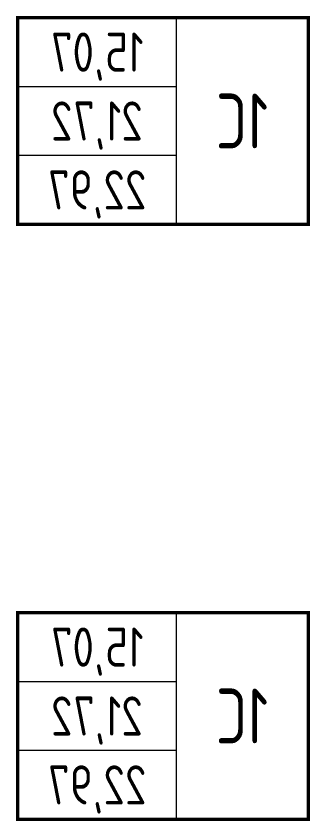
# Model space of a CAD drawing. Header units: millimetres. Extents: x 0 to 145404, y 0 to 194550.
# Drawn here: x 94955 to 96830, y 108276 to 113416 of the extents above; entities that cross this region are included whole.
import ezdxf
from ezdxf.enums import TextEntityAlignment as Align

# ---------------------------------------------------------------- set-up
doc = ezdxf.new("R2010")
doc.units = ezdxf.units.MM
doc.styles.add('ГОСТ 2.304', font='CS_Gost2304.shx')

# ---------------------------------------------------------------- blocks, each defined once
blk = doc.blocks.new('Квартира 1С 3800 тип 4')
at = {"ltscale": 75, "const_width": 20}
blk.add_lwpolyline([(-11094.4, 2660), (-9240, 2660), (-9240, 1340), (-11094.4, 1340)], close=True, dxfattribs=at)
at = {"ltscale": 75, "const_width": 8.8, "elevation": 227.2}
for points in [[(-10252, 2660), (-10252, 1340)], [(-9240, 2220), (-10252, 2220)], [(-9240, 1780), (-10252, 1780)]]:
    blk.add_lwpolyline(points, dxfattribs=at)
at = {"ltscale": 75, "style": 'ГОСТ 2.304'}
for s, height, p in [('15,07', 250, (-9746, 2440)), ('1С', 350, (-10673.2, 2000)), ('21,72', 250, (-9746, 2000)), ('22,97', 250, (-9746, 1560))]:
    blk.add_text(s, height=height, dxfattribs=at).set_placement(p, align=Align.MIDDLE_CENTER)
blk = doc.blocks.new('Квартира 1С 3800 тип 4-1')
at = {"ltscale": 75, "const_width": 20}
blk.add_lwpolyline([(-11094.4, 2660), (-9240, 2660), (-9240, 1340), (-11094.4, 1340)], close=True, dxfattribs=at)
at = {"ltscale": 75, "const_width": 8.8, "elevation": 227.2}
for points in [[(-10252, 2660), (-10252, 1340)], [(-9240, 2220), (-10252, 2220)], [(-9240, 1780), (-10252, 1780)]]:
    blk.add_lwpolyline(points, dxfattribs=at)
at = {"ltscale": 75, "style": 'ГОСТ 2.304'}
for s, height, p in [('15,07', 250, (-9746, 2440)), ('1С', 350, (-10673.2, 2000)), ('21,72', 250, (-9746, 2000)), ('22,97', 250, (-9746, 1560))]:
    blk.add_text(s, height=height, dxfattribs=at).set_placement(p, align=Align.MIDDLE_CENTER)
blk = doc.blocks.new('V_Section_2')
for name, p in [('Квартира 1С 3800 тип 4-1', (7150, -28300)), ('Квартира 1С 3800 тип 4', (7150, -32100))]:
    blk.add_blockref(name, p)

msp = doc.modelspace()

# ---------------------------------------------------------------- block references
at = {"xscale": -1}
msp.add_blockref('V_Section_2', (92875.5, 139046.1, 0), dxfattribs=at)

doc.saveas('drawing.dxf')
